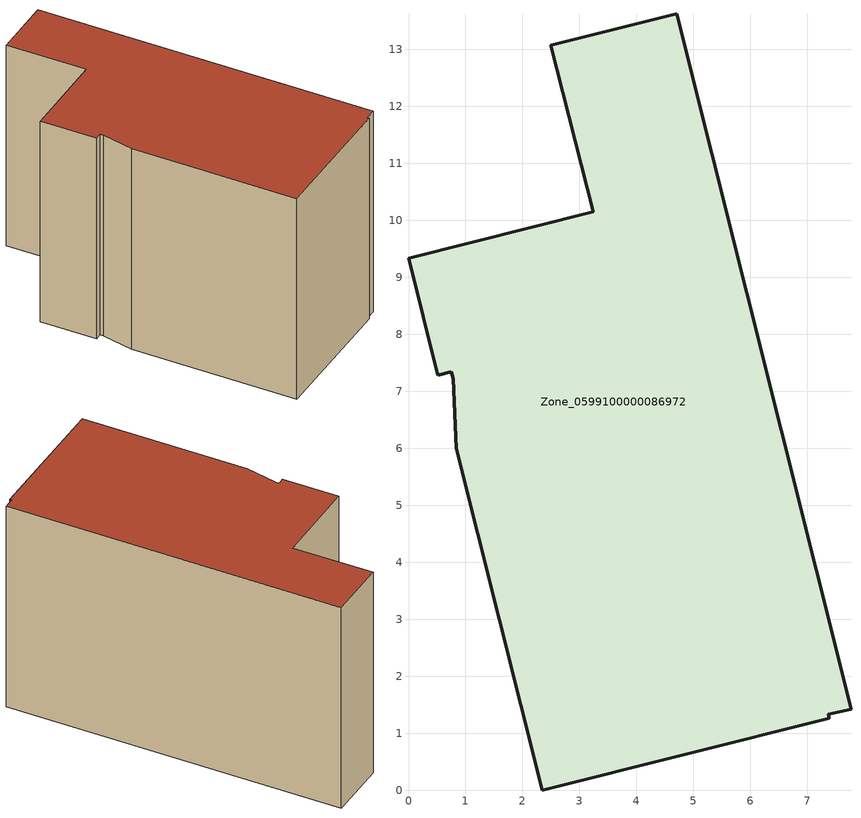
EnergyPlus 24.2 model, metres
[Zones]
Zone_0599100000086972
 floor ground (C_G): 2.35,0 0.84,6 0.79,7.22 0.75,7.34 0.52,7.28 0,9.33 3.24,10.15 2.5,13.07 4.71,13.62 7.76,1.42 7.37,1.33 7.38,1.26 z0
 wall outside (C_F): 7.76,1.42 4.71,13.62 2.5,13.07 3.24,10.15 0,9.33 0.52,7.28 0.75,7.34 0.79,7.22 0.84,6 2.35,0 7.38,1.26 7.37,1.33 7.76,1.42 z0:8.2
 roof outside (C_R): 0,9.33 0.52,7.28 0.75,7.34 0.79,7.22 0.84,6 2.35,0 7.38,1.26 7.37,1.33 7.76,1.42 4.71,13.62 2.5,13.07 3.24,10.15 z8.2
[BUILDING]
Pand.0599100000086972: North Axis=0; Terrain=City; Loads Convergence Tolerance Value=0.04; Temperature Convergence Tolerance Value=0.4; Solar Distribution=FullExterior; Maximum Number of Warmup Days=25; Minimum Number of Warmup Days=1
[Site:Location]
Rotterdam.The.Hague.AP_ZH_NLD Design_Conditions: Latitude=51.96; Longitude=4.45; Time Zone=1; Elevation=-4.5
[SITE:GROUNDTEMPERATURE:BUILDINGSURFACE]
18, 18, 18, 18, 18, 18, 18, 18, 18, 18, 18, 18
[MATERIAL] Thermal Absorptance=0.9; Solar Absorptance=0.7; Visible Absorptance=0.7
Name | Roughness | Thickness | Conductivity | Density | Specific Heat
G.TC.1975-1991 | MediumSmooth | 0.15 | 0.288461 | 540 | 1210
F.TC.1975-1991 | Rough | 0.3 | 0.230769 | 1920 | 840
R.TC.1975-1991 | MediumRough | 0.2 | 0.153846 | 1500 | 1000
[CONSTRUCTION]
C_G: G.TC.1975-1991
C_F: F.TC.1975-1991
C_R: R.TC.1975-1991
[ZONE]
Zone_0599100000086972: Type=1; Multiplier=1; Ceiling Height=Autocalculate; Volume=Autocalculate; Floor Area=autocalculate; Part of Total Floor Area=Yes
[ZONEINFILTRATION:DESIGNFLOWRATE]
Infil_Zone_0599100000086972: Zone or ZoneList or Space or SpaceList=Zone_0599100000086972; Schedule=AlwaysOn; Design Flow Rate Calculation Method=Flow/Area; Flow Rate per Floor Area=0.003; Constant Term Coefficient=1; Temperature Term Coefficient=0; Velocity Term Coefficient=0; Velocity Squared Term Coefficient=0
[HVACTEMPLATE:ZONE:IDEALLOADSAIRSYSTEM]
Zone_0599100000086972: Maximum Heating Supply Air Temperature=50; Minimum Cooling Supply Air Temperature=13; Maximum Heating Supply Air Humidity Ratio=0.0156; Minimum Cooling Supply Air Humidity Ratio=0.0077; Heating Limit=NoLimit; Cooling Limit=NoLimit; Dehumidification Control Type=ConstantSensibleHeatRatio; Cooling Sensible Heat Ratio=0.7; Dehumidification Setpoint=60; Humidification Control Type=None; Humidification Setpoint=30; Outdoor Air Method=None; Outdoor Air Flow Rate per Person=0.00944; Outdoor Air Flow Rate per Zone Floor Area=0; Outdoor Air Flow Rate per Zone=0; Demand Controlled Ventilation Type=None; Outdoor Air Economizer Type=NoEconomizer; Heat Recovery Type=None; Sensible Heat Recovery Effectiveness=0.7; Latent Heat Recovery Effectiveness=0.65
[ZONECONTROL:THERMOSTAT]
ThermostatControl_Zone_0599100000086972: Zone or ZoneList=Zone_0599100000086972; Control Type Schedule=DualSetpointControlType; Control 1=Thermostat_Zone_0599100000086972; Temperature Difference Between Cutout And Setpoint=0
[THERMOSTATSETPOINT:DUALSETPOINT]
Thermostat_Zone_0599100000086972: Heating Setpoint Temperature Schedule=HeatingSetpoint_Zone_0599100000086972; Cooling Setpoint Temperature Schedule=CoolingSetpoint_Zone_0599100000086972
[SCHEDULE:COMPACT]
HeatingSetpoint_Zone_0599100000086972: Through: 12/31, For: AllDays, Until: 24:00, 21
CoolingSetpoint_Zone_0599100000086972: Through: 12/31, For: AllDays, Until: 24:00, 24
DualSetpointControlType: Through: 12/31, For: AllDays, Until: 24:00, 4
AlwaysOn: Through: 12/31, For: AllDays, Until: 24:00, 1
